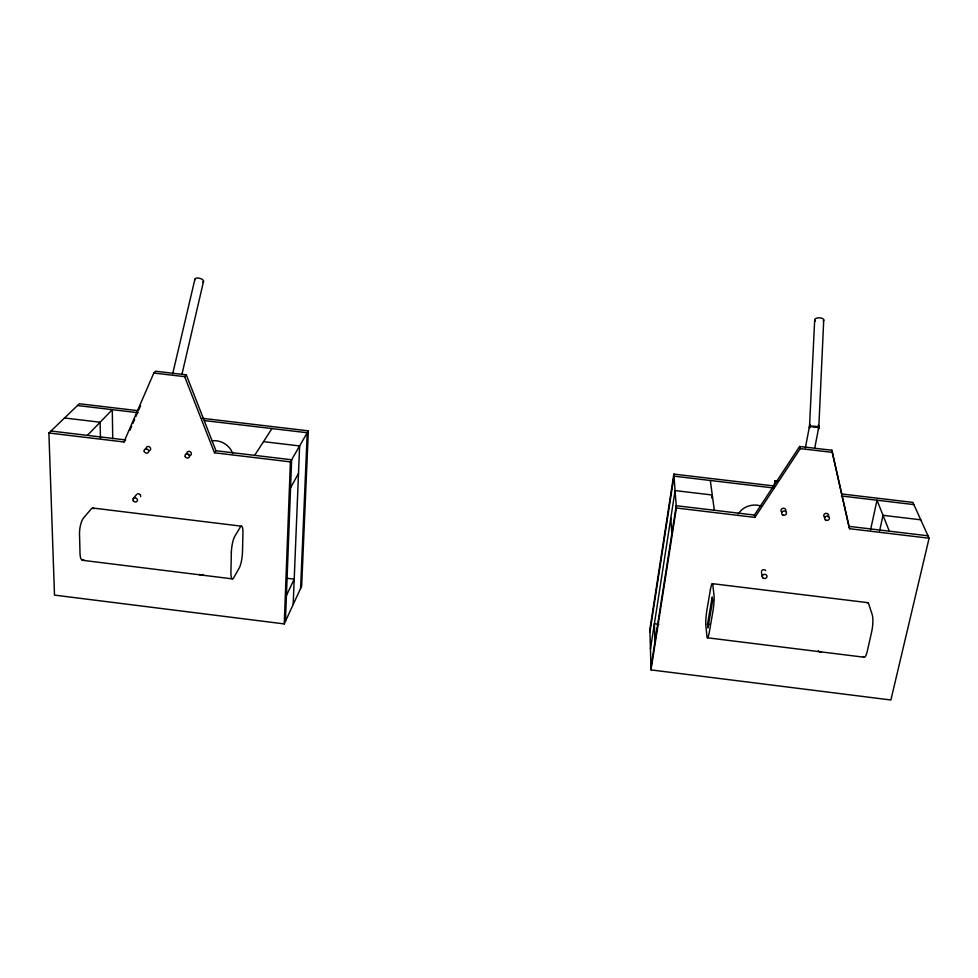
<?xml version="1.0" encoding="UTF-8"?>
<svg xmlns="http://www.w3.org/2000/svg" width="978" height="978" viewBox="0 0 978 978"><rect width="100%" height="100%" fill="white"/><g stroke="black" fill="none" stroke-linecap="round" stroke-linejoin="round"><path stroke-width="1.47" d="M138.497 410.748L79.352 403.755L48.9 432.997L54.499 595.101L284.243 623.915L290.417 461.873L308.339 430.846L202.189 418.291M285.429 621.36L291.627 459.77L215.967 450.736L214.488 452.79L290.417 461.873M293.18 604.538L299.623 445.944L263.51 441.64M300.588 588.463L307.239 432.741L204.463 420.577M308.339 430.846L301.652 586.152L284.243 623.915M818.769 428.168L823.733 319.928M814.674 320.05L809.442 428.095A4.682 1.907 2.1 0 1 815.077 426.286A4.682 1.907 2.1 0 1 818.268 429.122M773.696 485.919L673.842 474.11L649.893 629.331L651.018 669.906L890.885 699.991L929.1 538.218L912.865 502.399L841.765 493.976M649.967 631.812L674.001 476.176L773.561 487.973M650.443 649.086L675.077 490.589L712.277 495.015L711.776 498.01M650.945 667.167L676.214 505.712L754.417 515.051L799.625 446.481L831.813 450.235L849.637 528.719L929.1 538.218M651.018 669.906L676.385 508.01L673.842 474.11M707.534 624.16L712.228 596.935L712.644 600.578L707.925 627.913L707.534 624.16L710.114 624.477M773.622 488.144L774.992 480.699L777.999 481.054M805.359 447.826L809.821 424.66M814.686 448.279L818.928 426.53M870.567 529.844L877.009 500.223L889.308 531.176M879.503 531.25L883.012 515.32L920.763 519.807M181.932 374.415L203.558 281.261M172.666 373.889L194.903 279.207M48.9 432.997L123.925 441.97L153.815 373.034L155.551 371.224L186.285 374.819L215.967 450.736M129.891 430.332L131.688 426.2M132.874 423.462L134.671 419.33M135.856 416.579L137.653 412.459M138.839 409.709L140.636 405.589M286.42 595.541L294.207 579.172L286.676 578.23M290.552 487.839L298.498 473.462M254.647 455.357L271.957 428.572M676.385 508.01L754.882 517.386L800.261 448.609L799.625 446.481M133.265 498.621L136.504 494.562M153.815 373.034L184.671 376.64L186.285 374.819M123.925 441.97L125.722 439.953L50.954 431.017M87.397 435.369L112.287 409.66L112.739 438.67M800.261 448.609L832.571 452.386M77.494 405.54L137.959 412.704M841.447 496.005L913.855 504.587M64.536 417.985L100.135 422.215L100.441 438.144M831.813 450.235L848.831 526.335L928 535.797M92.824 508.034L241.407 526.176M712.375 583.67L867.743 602.644M658.842 624.294L654.38 623.744L654.979 641.372M82.348 560.272L232.263 578.866M707.51 637.803L864.32 657.253M184.671 376.64L214.488 452.79M848.831 526.335L849.637 528.719M774.992 480.699L775.517 482.863M754.417 515.051L754.882 517.386M761.397 572.02L762.29 576.69M710.321 480.479L714.319 510.271M670.798 518.108L671.825 533.78M738.329 513.902A18.24 16.296 -7.6 0 1 760.664 505.932M781.862 512.13A2.421 2.152 -9.7 0 1 781.422 509.245A2.421 2.152 -9.7 0 1 784.588 508.499A2.421 2.152 -9.7 0 1 785.591 511.237M825.151 517.509A2.433 2.152 -11.7 0 1 824.087 514.514A2.433 2.152 -11.7 0 1 827.584 513.694A2.433 2.152 -11.7 0 1 828.024 516.824M821.41 651.874A2.347 2.005 -6.7 0 1 818.415 650.749M761.593 570.956A2.359 2.078 -6.3 0 1 765.664 570.504M818.06 425.247A4.67 1.528 9.9 0 1 817.73 427.178A4.67 1.528 9.9 0 1 811.85 426.494A4.67 1.528 9.9 0 1 810.151 424.33M815.407 321.114A4.535 2.152 0.8 0 1 816.117 318.376A4.535 2.152 0.8 0 1 821.948 318.29A4.535 2.152 0.8 0 1 823.231 321.004M867.046 602.803A12.506 2.824 -84.1 0 1 868.623 603.732L872.303 614.881A12.702 2.91 -84.2 0 1 871.838 631.018L867.193 651.654A12.628 2.873 -84.4 0 1 863.366 656.519M83.827 559.856A12.286 3.949 -81.5 0 1 80.049 554.196L79.499 533.511A12.347 3.998 -81.7 0 1 83.326 518.242L91.333 508.817A12.164 3.9 -81.9 0 1 94.108 508.817M187.14 454.33A2.347 2.054 32.5 0 1 188.351 451.408A2.347 2.054 32.5 0 1 191.346 453.401A2.347 2.054 32.5 0 1 189.096 455.626M146.223 448.926A2.347 2.042 34 0 1 147.812 446.506A2.347 2.042 34 0 1 150.575 448.34A2.347 2.042 34 0 1 148.998 450.748M194.977 279.757A4.45 1.993 14.5 0 1 200.099 278.412A4.45 1.993 14.5 0 1 202.825 282.116M202.935 574.441A2.262 1.944 26.9 0 1 199.463 574.416M137.311 493.902A2.311 1.98 32.1 0 1 139.536 494.171M139.988 494.562A2.311 1.98 32.1 0 1 140.355 495.027M140.575 495.553A2.311 1.98 32.1 0 1 140.587 496.616M212.055 440.834A17.848 15.721 31.4 0 1 232.691 453.486M231.346 552.191L230.918 572.876A12.347 2.677 -82.1 0 0 233.656 577.888L239.414 567.656A12.176 2.604 -82.2 0 0 242.471 552.643L242.96 532.435A12.237 2.641 -82.4 0 0 240.368 527.008L234.537 536.763A12.408 2.702 -82.3 0 0 231.346 552.191M710.407 589.612L706.947 609.783A12.384 1.43 -83.7 0 0 705.798 625.297L706.96 636.568A12.567 1.467 -83.8 0 0 709.319 632.106L712.901 611.458A12.628 1.491 -83.7 0 0 714.05 595.504L712.779 584.697A12.445 1.455 -83.7 0 0 710.407 589.612M783.048 515.125A2.421 2.164 -9.6 0 0 786.471 512.851A2.421 2.164 -9.6 0 0 782.669 511.408A2.421 2.164 -9.6 0 0 783.048 515.125M825.982 520.247A2.445 2.152 -11.6 0 0 829.454 517.973A2.445 2.152 -11.6 0 0 825.64 516.531A2.445 2.152 -11.6 0 0 825.982 520.247M763.133 578.084A2.372 2.09 -6.2 0 0 766.984 576.714A2.372 2.09 -6.2 0 0 763.818 574.489A2.372 2.09 -6.2 0 0 763.133 578.084M185.294 456.738A2.359 2.066 32.4 0 0 189.231 457.215A2.359 2.066 32.4 0 0 187.287 453.78A2.359 2.066 32.4 0 0 185.294 456.738M144.218 451.298A2.359 2.042 33.9 0 0 148.008 452.716A2.359 2.042 33.9 0 0 146.981 449.024A2.359 2.042 33.9 0 0 144.218 451.298M133.289 500.699A2.323 1.993 32 0 0 137.152 501.164A2.323 1.993 32 0 0 135.196 497.826A2.323 1.993 32 0 0 133.289 500.699"/></g></svg>
